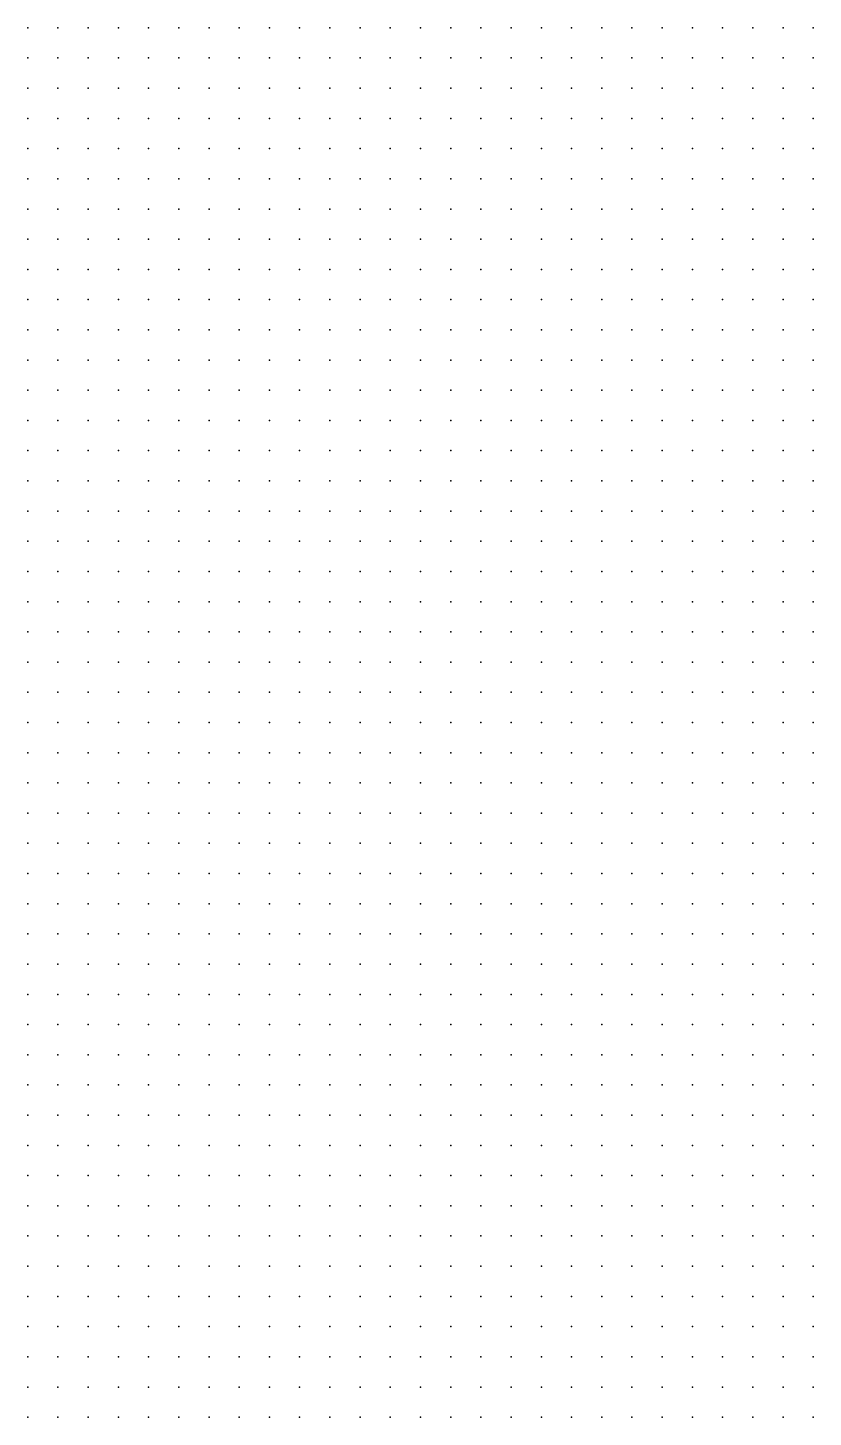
# Model space of a CAD drawing. Extents: x 478620 to 485220, y 4399860 to 4405500.
# Drawn here: x 478620 to 479400, y 4399860 to 4401240 of the extents above; entities that cross this region are included whole.
import ezdxf

# ---------------------------------------------------------------- set-up
doc = ezdxf.new("R2010")
doc.units = 0
doc.header["$MEASUREMENT"] = 0

msp = doc.modelspace()

# ---------------------------------------------------------------- linework, layer by layer
for p in [(478620, 4401240, 7038), (478650, 4401240, 6999), (478680, 4401240, 6980), (478710, 4401240, 6968), (478740, 4401240, 6953), (478770, 4401240, 6926), (478800, 4401240, 6861), (478830, 4401240, 6803), (478860, 4401240, 6749), (478890, 4401240, 6703), (478920, 4401240, 6663), (478950, 4401240, 6641), (478980, 4401240, 6606), (479010, 4401240, 6542), (479040, 4401240, 6488), (479070, 4401240, 6452), (479100, 4401240, 6408), (479130, 4401240, 6363), (479160, 4401240, 6319), (479190, 4401240, 6288), (479220, 4401240, 6257), (479250, 4401240, 6213), (479280, 4401240, 6172), (479310, 4401240, 6152), (479340, 4401240, 6136), (479370, 4401240, 6150), (479400, 4401240, 6176), (478620, 4401210, 7052), (478650, 4401210, 7022), (478680, 4401210, 7004), (478710, 4401210, 6992), (478740, 4401210, 6972), (478770, 4401210, 6952), (478800, 4401210, 6913), (478830, 4401210, 6859), (478860, 4401210, 6813), (478890, 4401210, 6784), (478920, 4401210, 6754), (478950, 4401210, 6694), (478980, 4401210, 6633), (479010, 4401210, 6572), (479040, 4401210, 6545), (479070, 4401210, 6513), (479100, 4401210, 6446), (479130, 4401210, 6402), (479160, 4401210, 6358), (479190, 4401210, 6320), (479220, 4401210, 6285), (479250, 4401210, 6253), (479280, 4401210, 6204), (479310, 4401210, 6182), (479340, 4401210, 6151), (479370, 4401210, 6110), (479400, 4401210, 6133), (478620, 4401180, 7061), (478650, 4401180, 7040), (478680, 4401180, 7021), (478710, 4401180, 7004), (478740, 4401180, 6988), (478770, 4401180, 6970), (478800, 4401180, 6943), (478830, 4401180, 6903), (478860, 4401180, 6872), (478890, 4401180, 6830), (478920, 4401180, 6800), (478950, 4401180, 6723), (478980, 4401180, 6682), (479010, 4401180, 6630), (479040, 4401180, 6585), (479070, 4401180, 6543), (479100, 4401180, 6502), (479130, 4401180, 6444), (479160, 4401180, 6402), (479190, 4401180, 6360), (479220, 4401180, 6314), (479250, 4401180, 6281), (479280, 4401180, 6239), (479310, 4401180, 6190), (479340, 4401180, 6150), (479370, 4401180, 6122), (479400, 4401180, 6092), (478620, 4401150, 7038), (478650, 4401150, 7021), (478680, 4401150, 7010), (478710, 4401150, 6990), (478740, 4401150, 6960), (478770, 4401150, 6944), (478800, 4401150, 6930), (478830, 4401150, 6897), (478860, 4401150, 6860), (478890, 4401150, 6816), (478920, 4401150, 6810), (478950, 4401150, 6779), (478980, 4401150, 6734), (479010, 4401150, 6691), (479040, 4401150, 6650), (479070, 4401150, 6588), (479100, 4401150, 6534), (479130, 4401150, 6485), (479160, 4401150, 6444), (479190, 4401150, 6398), (479220, 4401150, 6348), (479250, 4401150, 6295), (479280, 4401150, 6254), (479310, 4401150, 6205), (479340, 4401150, 6165), (479370, 4401150, 6132), (479400, 4401150, 6105), (478620, 4401120, 7013), (478650, 4401120, 6992), (478680, 4401120, 6978), (478710, 4401120, 6960), (478740, 4401120, 6923), (478770, 4401120, 6897), (478800, 4401120, 6874), (478830, 4401120, 6853), (478860, 4401120, 6804), (478890, 4401120, 6755), (478920, 4401120, 6745), (478950, 4401120, 6745), (478980, 4401120, 6715), (479010, 4401120, 6699), (479040, 4401120, 6671), (479070, 4401120, 6623), (479100, 4401120, 6554), (479130, 4401120, 6503), (479160, 4401120, 6459), (479190, 4401120, 6416), (479220, 4401120, 6363), (479250, 4401120, 6306), (479280, 4401120, 6265), (479310, 4401120, 6228), (479340, 4401120, 6192), (479370, 4401120, 6157), (479400, 4401120, 6124), (478620, 4401090, 6978), (478650, 4401090, 6970), (478680, 4401090, 6940), (478710, 4401090, 6905), (478740, 4401090, 6867), (478770, 4401090, 6818), (478800, 4401090, 6795), (478830, 4401090, 6774), (478860, 4401090, 6750), (478890, 4401090, 6702), (478920, 4401090, 6688), (478950, 4401090, 6698), (478980, 4401090, 6674), (479010, 4401090, 6665), (479040, 4401090, 6660), (479070, 4401090, 6609), (479100, 4401090, 6540), (479130, 4401090, 6498), (479160, 4401090, 6454), (479190, 4401090, 6411), (479220, 4401090, 6365), (479250, 4401090, 6307), (479280, 4401090, 6273), (479310, 4401090, 6243), (479340, 4401090, 6216), (479370, 4401090, 6184), (479400, 4401090, 6157), (478620, 4401060, 6936), (478650, 4401060, 6942), (478680, 4401060, 6915), (478710, 4401060, 6846), (478740, 4401060, 6788), (478770, 4401060, 6753), (478800, 4401060, 6725), (478830, 4401060, 6716), (478860, 4401060, 6695), (478890, 4401060, 6651), (478920, 4401060, 6614), (478950, 4401060, 6617), (478980, 4401060, 6611), (479010, 4401060, 6595), (479040, 4401060, 6600), (479070, 4401060, 6560), (479100, 4401060, 6519), (479130, 4401060, 6461), (479160, 4401060, 6429), (479190, 4401060, 6392), (479220, 4401060, 6353), (479250, 4401060, 6299), (479280, 4401060, 6264), (479310, 4401060, 6228), (479340, 4401060, 6212), (479370, 4401060, 6177), (479400, 4401060, 6161), (478620, 4401030, 6885), (478650, 4401030, 6899), (478680, 4401030, 6907), (478710, 4401030, 6816), (478740, 4401030, 6752), (478770, 4401030, 6685), (478800, 4401030, 6657), (478830, 4401030, 6652), (478860, 4401030, 6634), (478890, 4401030, 6599), (478920, 4401030, 6556), (478950, 4401030, 6549), (478980, 4401030, 6543), (479010, 4401030, 6532), (479040, 4401030, 6527), (479070, 4401030, 6521), (479100, 4401030, 6485), (479130, 4401030, 6440), (479160, 4401030, 6396), (479190, 4401030, 6359), (479220, 4401030, 6326), (479250, 4401030, 6287), (479280, 4401030, 6239), (479310, 4401030, 6198), (479340, 4401030, 6189), (479370, 4401030, 6156), (479400, 4401030, 6125), (478620, 4401000, 6814), (478650, 4401000, 6835), (478680, 4401000, 6854), (478710, 4401000, 6803), (478740, 4401000, 6718), (478770, 4401000, 6651), (478800, 4401000, 6584), (478830, 4401000, 6556), (478860, 4401000, 6548), (478890, 4401000, 6540), (478920, 4401000, 6506), (478950, 4401000, 6490), (478980, 4401000, 6479), (479010, 4401000, 6466), (479040, 4401000, 6463), (479070, 4401000, 6460), (479100, 4401000, 6435), (479130, 4401000, 6401), (479160, 4401000, 6364), (479190, 4401000, 6330), (479220, 4401000, 6293), (479250, 4401000, 6272), (479280, 4401000, 6238), (479310, 4401000, 6200), (479340, 4401000, 6161), (479370, 4401000, 6138), (479400, 4401000, 6098), (478620, 4400970, 6759), (478650, 4400970, 6770), (478680, 4400970, 6779), (478710, 4400970, 6780), (478740, 4400970, 6703), (478770, 4400970, 6620), (478800, 4400970, 6561), (478830, 4400970, 6506), (478860, 4400970, 6492), (478890, 4400970, 6480), (478920, 4400970, 6464), (478950, 4400970, 6443), (478980, 4400970, 6423), (479010, 4400970, 6411), (479040, 4400970, 6410), (479070, 4400970, 6403), (479100, 4400970, 6378), (479130, 4400970, 6351), (479160, 4400970, 6321), (479190, 4400970, 6296), (479220, 4400970, 6261), (479250, 4400970, 6241), (479280, 4400970, 6231), (479310, 4400970, 6201), (479340, 4400970, 6162), (479370, 4400970, 6122), (479400, 4400970, 6079), (478620, 4400940, 6700), (478650, 4400940, 6700), (478680, 4400940, 6700), (478710, 4400940, 6696), (478740, 4400940, 6668), (478770, 4400940, 6604), (478800, 4400940, 6542), (478830, 4400940, 6484), (478860, 4400940, 6440), (478890, 4400940, 6423), (478920, 4400940, 6411), (478950, 4400940, 6398), (478980, 4400940, 6378), (479010, 4400940, 6358), (479040, 4400940, 6350), (479070, 4400940, 6328), (479100, 4400940, 6311), (479130, 4400940, 6292), (479160, 4400940, 6280), (479190, 4400940, 6269), (479220, 4400940, 6229), (479250, 4400940, 6195), (479280, 4400940, 6196), (479310, 4400940, 6190), (479340, 4400940, 6160), (479370, 4400940, 6125), (479400, 4400940, 6078), (478620, 4400910, 6646), (478650, 4400910, 6646), (478680, 4400910, 6644), (478710, 4400910, 6637), (478740, 4400910, 6622), (478770, 4400910, 6567), (478800, 4400910, 6526), (478830, 4400910, 6467), (478860, 4400910, 6412), (478890, 4400910, 6362), (478920, 4400910, 6351), (478950, 4400910, 6348), (478980, 4400910, 6334), (479010, 4400910, 6319), (479040, 4400910, 6302), (479070, 4400910, 6282), (479100, 4400910, 6255), (479130, 4400910, 6236), (479160, 4400910, 6232), (479190, 4400910, 6228), (479220, 4400910, 6202), (479250, 4400910, 6157), (479280, 4400910, 6160), (479310, 4400910, 6164), (479340, 4400910, 6152), (479370, 4400910, 6121), (479400, 4400910, 6074), (478620, 4400880, 6589), (478650, 4400880, 6589), (478680, 4400880, 6589), (478710, 4400880, 6585), (478740, 4400880, 6570), (478770, 4400880, 6542), (478800, 4400880, 6509), (478830, 4400880, 6470), (478860, 4400880, 6418), (478890, 4400880, 6357), (478920, 4400880, 6319), (478950, 4400880, 6305), (478980, 4400880, 6292), (479010, 4400880, 6285), (479040, 4400880, 6271), (479070, 4400880, 6245), (479100, 4400880, 6219), (479130, 4400880, 6171), (479160, 4400880, 6165), (479190, 4400880, 6180), (479220, 4400880, 6163), (479250, 4400880, 6133), (479280, 4400880, 6110), (479310, 4400880, 6130), (479340, 4400880, 6113), (479370, 4400880, 6078), (479400, 4400880, 6046), (478620, 4400850, 6543), (478650, 4400850, 6549), (478680, 4400850, 6552), (478710, 4400850, 6546), (478740, 4400850, 6529), (478770, 4400850, 6508), (478800, 4400850, 6488), (478830, 4400850, 6466), (478860, 4400850, 6425), (478890, 4400850, 6367), (478920, 4400850, 6312), (478950, 4400850, 6270), (478980, 4400850, 6246), (479010, 4400850, 6231), (479040, 4400850, 6217), (479070, 4400850, 6197), (479100, 4400850, 6162), (479130, 4400850, 6155), (479160, 4400850, 6135), (479190, 4400850, 6121), (479220, 4400850, 6118), (479250, 4400850, 6099), (479280, 4400850, 6070), (479310, 4400850, 6090), (479340, 4400850, 6071), (479370, 4400850, 6041), (479400, 4400850, 6031), (478620, 4400820, 6503), (478650, 4400820, 6504), (478680, 4400820, 6511), (478710, 4400820, 6503), (478740, 4400820, 6481), (478770, 4400820, 6464), (478800, 4400820, 6441), (478830, 4400820, 6428), (478860, 4400820, 6415), (478890, 4400820, 6370), (478920, 4400820, 6316), (478950, 4400820, 6273), (478980, 4400820, 6243), (479010, 4400820, 6229), (479040, 4400820, 6210), (479070, 4400820, 6213), (479100, 4400820, 6222), (479130, 4400820, 6219), (479160, 4400820, 6184), (479190, 4400820, 6152), (479220, 4400820, 6109), (479250, 4400820, 6106), (479280, 4400820, 6094), (479310, 4400820, 6054), (479340, 4400820, 6049), (479370, 4400820, 6048), (479400, 4400820, 6065), (478620, 4400790, 6446), (478650, 4400790, 6457), (478680, 4400790, 6452), (478710, 4400790, 6415), (478740, 4400790, 6407), (478770, 4400790, 6400), (478800, 4400790, 6350), (478830, 4400790, 6349), (478860, 4400790, 6356), (478890, 4400790, 6341), (478920, 4400790, 6304), (478950, 4400790, 6273), (478980, 4400790, 6288), (479010, 4400790, 6288), (479040, 4400790, 6266), (479070, 4400790, 6271), (479100, 4400790, 6285), (479130, 4400790, 6278), (479160, 4400790, 6241), (479190, 4400790, 6218), (479220, 4400790, 6200), (479250, 4400790, 6166), (479280, 4400790, 6141), (479310, 4400790, 6113), (479340, 4400790, 6110), (479370, 4400790, 6128), (479400, 4400790, 6154), (478620, 4400760, 6413), (478650, 4400760, 6401), (478680, 4400760, 6390), (478710, 4400760, 6377), (478740, 4400760, 6360), (478770, 4400760, 6348), (478800, 4400760, 6351), (478830, 4400760, 6348), (478860, 4400760, 6328), (478890, 4400760, 6307), (478920, 4400760, 6292), (478950, 4400760, 6314), (478980, 4400760, 6343), (479010, 4400760, 6348), (479040, 4400760, 6341), (479070, 4400760, 6336), (479100, 4400760, 6345), (479130, 4400760, 6329), (479160, 4400760, 6294), (479190, 4400760, 6268), (479220, 4400760, 6256), (479250, 4400760, 6218), (479280, 4400760, 6189), (479310, 4400760, 6167), (479340, 4400760, 6176), (479370, 4400760, 6200), (479400, 4400760, 6218), (478620, 4400730, 6444), (478650, 4400730, 6415), (478680, 4400730, 6404), (478710, 4400730, 6412), (478740, 4400730, 6408), (478770, 4400730, 6403), (478800, 4400730, 6404), (478830, 4400730, 6400), (478860, 4400730, 6382), (478890, 4400730, 6347), (478920, 4400730, 6342), (478950, 4400730, 6363), (478980, 4400730, 6396), (479010, 4400730, 6404), (479040, 4400730, 6402), (479070, 4400730, 6402), (479100, 4400730, 6412), (479130, 4400730, 6397), (479160, 4400730, 6360), (479190, 4400730, 6342), (479220, 4400730, 6310), (479250, 4400730, 6259), (479280, 4400730, 6238), (479310, 4400730, 6236), (479340, 4400730, 6251), (479370, 4400730, 6267), (479400, 4400730, 6271), (478620, 4400700, 6512), (478650, 4400700, 6504), (478680, 4400700, 6501), (478710, 4400700, 6497), (478740, 4400700, 6495), (478770, 4400700, 6484), (478800, 4400700, 6474), (478830, 4400700, 6462), (478860, 4400700, 6426), (478890, 4400700, 6394), (478920, 4400700, 6392), (478950, 4400700, 6421), (478980, 4400700, 6456), (479010, 4400700, 6470), (479040, 4400700, 6462), (479070, 4400700, 6440), (479100, 4400700, 6428), (479130, 4400700, 6428), (479160, 4400700, 6420), (479190, 4400700, 6404), (479220, 4400700, 6365), (479250, 4400700, 6320), (479280, 4400700, 6294), (479310, 4400700, 6299), (479340, 4400700, 6299), (479370, 4400700, 6296), (479400, 4400700, 6277), (478620, 4400670, 6553), (478650, 4400670, 6557), (478680, 4400670, 6560), (478710, 4400670, 6562), (478740, 4400670, 6549), (478770, 4400670, 6516), (478800, 4400670, 6491), (478830, 4400670, 6474), (478860, 4400670, 6465), (478890, 4400670, 6462), (478920, 4400670, 6459), (478950, 4400670, 6457), (478980, 4400670, 6461), (479010, 4400670, 6461), (479040, 4400670, 6445), (479070, 4400670, 6410), (479100, 4400670, 6407), (479130, 4400670, 6419), (479160, 4400670, 6434), (479190, 4400670, 6430), (479220, 4400670, 6411), (479250, 4400670, 6392), (479280, 4400670, 6372), (479310, 4400670, 6368), (479340, 4400670, 6356), (479370, 4400670, 6319), (479400, 4400670, 6285), (478620, 4400640, 6524), (478650, 4400640, 6533), (478680, 4400640, 6543), (478710, 4400640, 6547), (478740, 4400640, 6526), (478770, 4400640, 6490), (478800, 4400640, 6465), (478830, 4400640, 6439), (478860, 4400640, 6434), (478890, 4400640, 6433), (478920, 4400640, 6431), (478950, 4400640, 6430), (478980, 4400640, 6428), (479010, 4400640, 6421), (479040, 4400640, 6394), (479070, 4400640, 6367), (479100, 4400640, 6366), (479130, 4400640, 6387), (479160, 4400640, 6407), (479190, 4400640, 6425), (479220, 4400640, 6436), (479250, 4400640, 6433), (479280, 4400640, 6427), (479310, 4400640, 6401), (479340, 4400640, 6377), (479370, 4400640, 6350), (479400, 4400640, 6307), (478620, 4400610, 6498), (478650, 4400610, 6505), (478680, 4400610, 6512), (478710, 4400610, 6516), (478740, 4400610, 6493), (478770, 4400610, 6458), (478800, 4400610, 6420), (478830, 4400610, 6396), (478860, 4400610, 6392), (478890, 4400610, 6390), (478920, 4400610, 6386), (478950, 4400610, 6380), (478980, 4400610, 6376), (479010, 4400610, 6373), (479040, 4400610, 6348), (479070, 4400610, 6306), (479100, 4400610, 6300), (479130, 4400610, 6325), (479160, 4400610, 6366), (479190, 4400610, 6392), (479220, 4400610, 6411), (479250, 4400610, 6428), (479280, 4400610, 6415), (479310, 4400610, 6385), (479340, 4400610, 6361), (479370, 4400610, 6347), (479400, 4400610, 6324), (478620, 4400580, 6459), (478650, 4400580, 6468), (478680, 4400580, 6485), (478710, 4400580, 6504), (478740, 4400580, 6500), (478770, 4400580, 6462), (478800, 4400580, 6414), (478830, 4400580, 6372), (478860, 4400580, 6346), (478890, 4400580, 6342), (478920, 4400580, 6341), (478950, 4400580, 6338), (478980, 4400580, 6334), (479010, 4400580, 6334), (479040, 4400580, 6310), (479070, 4400580, 6268), (479100, 4400580, 6249), (479130, 4400580, 6272), (479160, 4400580, 6302), (479190, 4400580, 6333), (479220, 4400580, 6372), (479250, 4400580, 6392), (479280, 4400580, 6378), (479310, 4400580, 6341), (479340, 4400580, 6321), (479370, 4400580, 6314), (479400, 4400580, 6309), (478620, 4400550, 6420), (478650, 4400550, 6439), (478680, 4400550, 6470), (478710, 4400550, 6490), (478740, 4400550, 6501), (478770, 4400550, 6484), (478800, 4400550, 6442), (478830, 4400550, 6386), (478860, 4400550, 6343), (478890, 4400550, 6300), (478920, 4400550, 6296), (478950, 4400550, 6296), (478980, 4400550, 6299), (479010, 4400550, 6308), (479040, 4400550, 6286), (479070, 4400550, 6241), (479100, 4400550, 6194), (479130, 4400550, 6218), (479160, 4400550, 6256), (479190, 4400550, 6291), (479220, 4400550, 6311), (479250, 4400550, 6340), (479280, 4400550, 6339), (479310, 4400550, 6303), (479340, 4400550, 6267), (479370, 4400550, 6255), (479400, 4400550, 6251), (478620, 4400520, 6385), (478650, 4400520, 6400), (478680, 4400520, 6442), (478710, 4400520, 6468), (478740, 4400520, 6491), (478770, 4400520, 6496), (478800, 4400520, 6461), (478830, 4400520, 6404), (478860, 4400520, 6363), (478890, 4400520, 6316), (478920, 4400520, 6283), (478950, 4400520, 6248), (478980, 4400520, 6251), (479010, 4400520, 6270), (479040, 4400520, 6259), (479070, 4400520, 6209), (479100, 4400520, 6162), (479130, 4400520, 6160), (479160, 4400520, 6202), (479190, 4400520, 6242), (479220, 4400520, 6275), (479250, 4400520, 6296), (479280, 4400520, 6294), (479310, 4400520, 6259), (479340, 4400520, 6216), (479370, 4400520, 6200), (479400, 4400520, 6195), (478620, 4400490, 6370), (478650, 4400490, 6361), (478680, 4400490, 6401), (478710, 4400490, 6444), (478740, 4400490, 6474), (478770, 4400490, 6499), (478800, 4400490, 6477), (478830, 4400490, 6434), (478860, 4400490, 6391), (478890, 4400490, 6351), (478920, 4400490, 6301), (478950, 4400490, 6262), (478980, 4400490, 6204), (479010, 4400490, 6220), (479040, 4400490, 6229), (479070, 4400490, 6195), (479100, 4400490, 6141), (479130, 4400490, 6127), (479160, 4400490, 6151), (479190, 4400490, 6190), (479220, 4400490, 6229), (479250, 4400490, 6251), (479280, 4400490, 6242), (479310, 4400490, 6205), (479340, 4400490, 6169), (479370, 4400490, 6146), (479400, 4400490, 6137), (478620, 4400460, 6370), (478650, 4400460, 6319), (478680, 4400460, 6355), (478710, 4400460, 6416), (478740, 4400460, 6470), (478770, 4400460, 6498), (478800, 4400460, 6502), (478830, 4400460, 6472), (478860, 4400460, 6427), (478890, 4400460, 6376), (478920, 4400460, 6326), (478950, 4400460, 6278), (478980, 4400460, 6218), (479010, 4400460, 6172), (479040, 4400460, 6199), (479070, 4400460, 6177), (479100, 4400460, 6125), (479130, 4400460, 6089), (479160, 4400460, 6107), (479190, 4400460, 6144), (479220, 4400460, 6178), (479250, 4400460, 6196), (479280, 4400460, 6191), (479310, 4400460, 6164), (479340, 4400460, 6126), (479370, 4400460, 6096), (479400, 4400460, 6088), (478620, 4400430, 6342), (478650, 4400430, 6288), (478680, 4400430, 6317), (478710, 4400430, 6374), (478740, 4400430, 6442), (478770, 4400430, 6466), (478800, 4400430, 6447), (478830, 4400430, 6414), (478860, 4400430, 6407), (478890, 4400430, 6380), (478920, 4400430, 6327), (478950, 4400430, 6279), (478980, 4400430, 6221), (479010, 4400430, 6158), (479040, 4400430, 6168), (479070, 4400430, 6169), (479100, 4400430, 6112), (479130, 4400430, 6069), (479160, 4400430, 6056), (479190, 4400430, 6100), (479220, 4400430, 6135), (479250, 4400430, 6146), (479280, 4400430, 6142), (479310, 4400430, 6123), (479340, 4400430, 6090), (479370, 4400430, 6054), (479400, 4400430, 6043), (478620, 4400400, 6293), (478650, 4400400, 6250), (478680, 4400400, 6292), (478710, 4400400, 6340), (478740, 4400400, 6394), (478770, 4400400, 6402), (478800, 4400400, 6357), (478830, 4400400, 6328), (478860, 4400400, 6336), (478890, 4400400, 6351), (478920, 4400400, 6305), (478950, 4400400, 6252), (478980, 4400400, 6197), (479010, 4400400, 6110), (479040, 4400400, 6139), (479070, 4400400, 6172), (479100, 4400400, 6108), (479130, 4400400, 6056), (479160, 4400400, 6018), (479190, 4400400, 6050), (479220, 4400400, 6079), (479250, 4400400, 6091), (479280, 4400400, 6087), (479310, 4400400, 6078), (479340, 4400400, 6055), (479370, 4400400, 6011), (479400, 4400400, 6000), (478620, 4400370, 6248), (478650, 4400370, 6217), (478680, 4400370, 6264), (478710, 4400370, 6308), (478740, 4400370, 6348), (478770, 4400370, 6327), (478800, 4400370, 6284), (478830, 4400370, 6266), (478860, 4400370, 6268), (478890, 4400370, 6280), (478920, 4400370, 6265), (478950, 4400370, 6212), (478980, 4400370, 6159), (479010, 4400370, 6071), (479040, 4400370, 6103), (479070, 4400370, 6160), (479100, 4400370, 6107), (479130, 4400370, 6000), (479160, 4400370, 5967), (479190, 4400370, 6012), (479220, 4400370, 6030), (479250, 4400370, 6032), (479280, 4400370, 6026), (479310, 4400370, 6021), (479340, 4400370, 6007), (479370, 4400370, 5974), (479400, 4400370, 5965), (478620, 4400340, 6208), (478650, 4400340, 6188), (478680, 4400340, 6231), (478710, 4400340, 6266), (478740, 4400340, 6285), (478770, 4400340, 6268), (478800, 4400340, 6227), (478830, 4400340, 6208), (478860, 4400340, 6206), (478890, 4400340, 6209), (478920, 4400340, 6206), (478950, 4400340, 6162), (478980, 4400340, 6094), (479010, 4400340, 6024), (479040, 4400340, 6051), (479070, 4400340, 5976), (479100, 4400340, 5963), (479130, 4400340, 5858), (479160, 4400340, 5859), (479190, 4400340, 5910), (479220, 4400340, 5971), (479250, 4400340, 5970), (479280, 4400340, 5968), (479310, 4400340, 5966), (479340, 4400340, 5962), (479370, 4400340, 5944), (479400, 4400340, 5919), (478620, 4400310, 6160), (478650, 4400310, 6148), (478680, 4400310, 6199), (478710, 4400310, 6220), (478740, 4400310, 6231), (478770, 4400310, 6218), (478800, 4400310, 6184), (478830, 4400310, 6154), (478860, 4400310, 6139), (478890, 4400310, 6134), (478920, 4400310, 6118), (478950, 4400310, 6094), (478980, 4400310, 6035), (479010, 4400310, 5969), (479040, 4400310, 6011), (479070, 4400310, 5937), (479100, 4400310, 5879), (479130, 4400310, 5835), (479160, 4400310, 5827), (479190, 4400310, 5855), (479220, 4400310, 5913), (479250, 4400310, 5904), (479280, 4400310, 5893), (479310, 4400310, 5894), (479340, 4400310, 5897), (479370, 4400310, 5903), (479400, 4400310, 5895), (478620, 4400280, 6109), (478650, 4400280, 6117), (478680, 4400280, 6155), (478710, 4400280, 6177), (478740, 4400280, 6185), (478770, 4400280, 6173), (478800, 4400280, 6142), (478830, 4400280, 6110), (478860, 4400280, 6085), (478890, 4400280, 6075), (478920, 4400280, 6072), (478950, 4400280, 6035), (478980, 4400280, 5968), (479010, 4400280, 5906), (479040, 4400280, 5911), (479070, 4400280, 5926), (479100, 4400280, 5842), (479130, 4400280, 5824), (479160, 4400280, 5823), (479190, 4400280, 5830), (479220, 4400280, 5850), (479250, 4400280, 5835), (479280, 4400280, 5821), (479310, 4400280, 5813), (479340, 4400280, 5806), (479370, 4400280, 5805), (479400, 4400280, 5804), (478620, 4400250, 6030), (478650, 4400250, 6061), (478680, 4400250, 6107), (478710, 4400250, 6126), (478740, 4400250, 6133), (478770, 4400250, 6131), (478800, 4400250, 6108), (478830, 4400250, 6065), (478860, 4400250, 6035), (478890, 4400250, 6015), (478920, 4400250, 6007), (478950, 4400250, 5974), (478980, 4400250, 5873), (479010, 4400250, 5851), (479040, 4400250, 5839), (479070, 4400250, 5874), (479100, 4400250, 5864), (479130, 4400250, 5843), (479160, 4400250, 5819), (479190, 4400250, 5818), (479220, 4400250, 5802), (479250, 4400250, 5767), (479280, 4400250, 5767), (479310, 4400250, 5764), (479340, 4400250, 5761), (479370, 4400250, 5758), (479400, 4400250, 5759), (478620, 4400220, 5975), (478650, 4400220, 6022), (478680, 4400220, 6051), (478710, 4400220, 6067), (478740, 4400220, 6085), (478770, 4400220, 6086), (478800, 4400220, 6058), (478830, 4400220, 6031), (478860, 4400220, 5999), (478890, 4400220, 5969), (478920, 4400220, 5952), (478950, 4400220, 5931), (478980, 4400220, 5862), (479010, 4400220, 5824), (479040, 4400220, 5820), (479070, 4400220, 5827), (479100, 4400220, 5824), (479130, 4400220, 5816), (479160, 4400220, 5798), (479190, 4400220, 5780), (479220, 4400220, 5762), (479250, 4400220, 5747), (479280, 4400220, 5736), (479310, 4400220, 5723), (479340, 4400220, 5714), (479370, 4400220, 5712), (479400, 4400220, 5716), (478620, 4400190, 5943), (478650, 4400190, 5967), (478680, 4400190, 6000), (478710, 4400190, 6016), (478740, 4400190, 6034), (478770, 4400190, 6041), (478800, 4400190, 6023), (478830, 4400190, 5994), (478860, 4400190, 5965), (478890, 4400190, 5943), (478920, 4400190, 5918), (478950, 4400190, 5894), (478980, 4400190, 5868), (479010, 4400190, 5822), (479040, 4400190, 5815), (479070, 4400190, 5812), (479100, 4400190, 5798), (479130, 4400190, 5758), (479160, 4400190, 5754), (479190, 4400190, 5729), (479220, 4400190, 5724), (479250, 4400190, 5718), (479280, 4400190, 5712), (479310, 4400190, 5713), (479340, 4400190, 5712), (479370, 4400190, 5713), (479400, 4400190, 5713), (478620, 4400160, 5927), (478650, 4400160, 5904), (478680, 4400160, 5919), (478710, 4400160, 5957), (478740, 4400160, 5983), (478770, 4400160, 5999), (478800, 4400160, 5986), (478830, 4400160, 5958), (478860, 4400160, 5932), (478890, 4400160, 5917), (478920, 4400160, 5894), (478950, 4400160, 5862), (478980, 4400160, 5836), (479010, 4400160, 5811), (479040, 4400160, 5801), (479070, 4400160, 5759), (479100, 4400160, 5752), (479130, 4400160, 5740), (479160, 4400160, 5723), (479190, 4400160, 5717), (479220, 4400160, 5713), (479250, 4400160, 5712), (479280, 4400160, 5711), (479310, 4400160, 5714), (479340, 4400160, 5719), (479370, 4400160, 5718), (479400, 4400160, 5720), (478620, 4400130, 5850), (478650, 4400130, 5905), (478680, 4400130, 5852), (478710, 4400130, 5891), (478740, 4400130, 5935), (478770, 4400130, 5961), (478800, 4400130, 5951), (478830, 4400130, 5930), (478860, 4400130, 5901), (478890, 4400130, 5888), (478920, 4400130, 5873), (478950, 4400130, 5836), (478980, 4400130, 5797), (479010, 4400130, 5759), (479040, 4400130, 5754), (479070, 4400130, 5747), (479100, 4400130, 5734), (479130, 4400130, 5715), (479160, 4400130, 5715), (479190, 4400130, 5716), (479220, 4400130, 5718), (479250, 4400130, 5719), (479280, 4400130, 5725), (479310, 4400130, 5733), (479340, 4400130, 5731), (479370, 4400130, 5728), (479400, 4400130, 5728), (478620, 4400100, 5846), (478650, 4400100, 5839), (478680, 4400100, 5859), (478710, 4400100, 5847), (478740, 4400100, 5897), (478770, 4400100, 5909), (478800, 4400100, 5918), (478830, 4400100, 5904), (478860, 4400100, 5879), (478890, 4400100, 5861), (478920, 4400100, 5840), (478950, 4400100, 5814), (478980, 4400100, 5758), (479010, 4400100, 5752), (479040, 4400100, 5740), (479070, 4400100, 5729), (479100, 4400100, 5723), (479130, 4400100, 5725), (479160, 4400100, 5764), (479190, 4400100, 5776), (479220, 4400100, 5775), (479250, 4400100, 5768), (479280, 4400100, 5768), (479310, 4400100, 5765), (479340, 4400100, 5756), (479370, 4400100, 5756), (479400, 4400100, 5754), (478620, 4400070, 5872), (478650, 4400070, 5827), (478680, 4400070, 5809), (478710, 4400070, 5798), (478740, 4400070, 5812), (478770, 4400070, 5845), (478800, 4400070, 5863), (478830, 4400070, 5869), (478860, 4400070, 5850), (478890, 4400070, 5824), (478920, 4400070, 5799), (478950, 4400070, 5770), (478980, 4400070, 5748), (479010, 4400070, 5734), (479040, 4400070, 5726), (479070, 4400070, 5722), (479100, 4400070, 5727), (479130, 4400070, 5801), (479160, 4400070, 5824), (479190, 4400070, 5844), (479220, 4400070, 5838), (479250, 4400070, 5822), (479280, 4400070, 5810), (479310, 4400070, 5807), (479340, 4400070, 5801), (479370, 4400070, 5801), (479400, 4400070, 5800), (478620, 4400040, 5924), (478650, 4400040, 5901), (478680, 4400040, 5854), (478710, 4400040, 5813), (478740, 4400040, 5797), (478770, 4400040, 5772), (478800, 4400040, 5803), (478830, 4400040, 5828), (478860, 4400040, 5805), (478890, 4400040, 5779), (478920, 4400040, 5752), (478950, 4400040, 5738), (478980, 4400040, 5728), (479010, 4400040, 5721), (479040, 4400040, 5729), (479070, 4400040, 5757), (479100, 4400040, 5803), (479130, 4400040, 5852), (479160, 4400040, 5911), (479190, 4400040, 5926), (479220, 4400040, 5907), (479250, 4400040, 5896), (479280, 4400040, 5872), (479310, 4400040, 5835), (479340, 4400040, 5850), (479370, 4400040, 5864), (479400, 4400040, 5854), (478620, 4400010, 5967), (478650, 4400010, 5943), (478680, 4400010, 5912), (478710, 4400010, 5870), (478740, 4400010, 5837), (478770, 4400010, 5806), (478800, 4400010, 5753), (478830, 4400010, 5780), (478860, 4400010, 5757), (478890, 4400010, 5748), (478920, 4400010, 5732), (478950, 4400010, 5725), (478980, 4400010, 5728), (479010, 4400010, 5759), (479040, 4400010, 5782), (479070, 4400010, 5806), (479100, 4400010, 5866), (479130, 4400010, 5928), (479160, 4400010, 6007), (479190, 4400010, 5997), (479220, 4400010, 5961), (479250, 4400010, 5951), (479280, 4400010, 5910), (479310, 4400010, 5859), (479340, 4400010, 5898), (479370, 4400010, 5892), (479400, 4400010, 5882), (478620, 4399980, 5954), (478650, 4399980, 5930), (478680, 4399980, 5907), (478710, 4399980, 5885), (478740, 4399980, 5855), (478770, 4399980, 5793), (478800, 4399980, 5762), (478830, 4399980, 5749), (478860, 4399980, 5746), (478890, 4399980, 5743), (478920, 4399980, 5741), (478950, 4399980, 5750), (478980, 4399980, 5777), (479010, 4399980, 5801), (479040, 4399980, 5809), (479070, 4399980, 5859), (479100, 4399980, 5908), (479130, 4399980, 5921), (479160, 4399980, 6022), (479190, 4399980, 6060), (479220, 4399980, 6021), (479250, 4399980, 5972), (479280, 4399980, 5924), (479310, 4399980, 5902), (479340, 4399980, 5952), (479370, 4399980, 6002), (479400, 4399980, 6001), (478620, 4399950, 5892), (478650, 4399950, 5874), (478680, 4399950, 5863), (478710, 4399950, 5833), (478740, 4399950, 5796), (478770, 4399950, 5773), (478800, 4399950, 5749), (478830, 4399950, 5744), (478860, 4399950, 5741), (478890, 4399950, 5743), (478920, 4399950, 5754), (478950, 4399950, 5801), (478980, 4399950, 5807), (479010, 4399950, 5838), (479040, 4399950, 5885), (479070, 4399950, 5903), (479100, 4399950, 5936), (479130, 4399950, 6000), (479160, 4399950, 6074), (479190, 4399950, 6100), (479220, 4399950, 6063), (479250, 4399950, 6009), (479280, 4399950, 5950), (479310, 4399950, 5936), (479340, 4399950, 5977), (479370, 4399950, 6041), (479400, 4399950, 6052), (478620, 4399920, 5824), (478650, 4399920, 5800), (478680, 4399920, 5787), (478710, 4399920, 5773), (478740, 4399920, 5756), (478770, 4399920, 5748), (478800, 4399920, 5743), (478830, 4399920, 5749), (478860, 4399920, 5767), (478890, 4399920, 5802), (478920, 4399920, 5811), (478950, 4399920, 5842), (478980, 4399920, 5860), (479010, 4399920, 5900), (479040, 4399920, 5938), (479070, 4399920, 5910), (479100, 4399920, 6001), (479130, 4399920, 6060), (479160, 4399920, 6125), (479190, 4399920, 6152), (479220, 4399920, 6090), (479250, 4399920, 6040), (479280, 4399920, 5979), (479310, 4399920, 5968), (479340, 4399920, 6007), (479370, 4399920, 6071), (479400, 4399920, 6115), (478620, 4399890, 5775), (478650, 4399890, 5764), (478680, 4399890, 5752), (478710, 4399890, 5744), (478740, 4399890, 5743), (478770, 4399890, 5741), (478800, 4399890, 5750), (478830, 4399890, 5796), (478860, 4399890, 5807), (478890, 4399890, 5840), (478920, 4399890, 5880), (478950, 4399890, 5902), (478980, 4399890, 5901), (479010, 4399890, 5949), (479040, 4399890, 5973), (479070, 4399890, 6038), (479100, 4399890, 6078), (479130, 4399890, 6120), (479160, 4399890, 6202), (479190, 4399890, 6202), (479220, 4399890, 6140), (479250, 4399890, 6075), (479280, 4399890, 6022), (479310, 4399890, 5976), (479340, 4399890, 6033), (479370, 4399890, 6111), (479400, 4399890, 6152), (478620, 4399860, 5750), (478650, 4399860, 5742), (478680, 4399860, 5742), (478710, 4399860, 5748), (478740, 4399860, 5775), (478770, 4399860, 5802), (478800, 4399860, 5807), (478830, 4399860, 5839), (478860, 4399860, 5956), (478890, 4399860, 5948), (478920, 4399860, 5943), (478950, 4399860, 5923), (478980, 4399860, 5970), (479010, 4399860, 6023), (479040, 4399860, 6075), (479070, 4399860, 6094), (479100, 4399860, 6151), (479130, 4399860, 6203), (479160, 4399860, 6237), (479190, 4399860, 6222), (479220, 4399860, 6155), (479250, 4399860, 6099), (479280, 4399860, 6077), (479310, 4399860, 6055), (479340, 4399860, 6096), (479370, 4399860, 6153), (479400, 4399860, 6205)]:
    msp.add_point(p)

doc.saveas('drawing.dxf')
